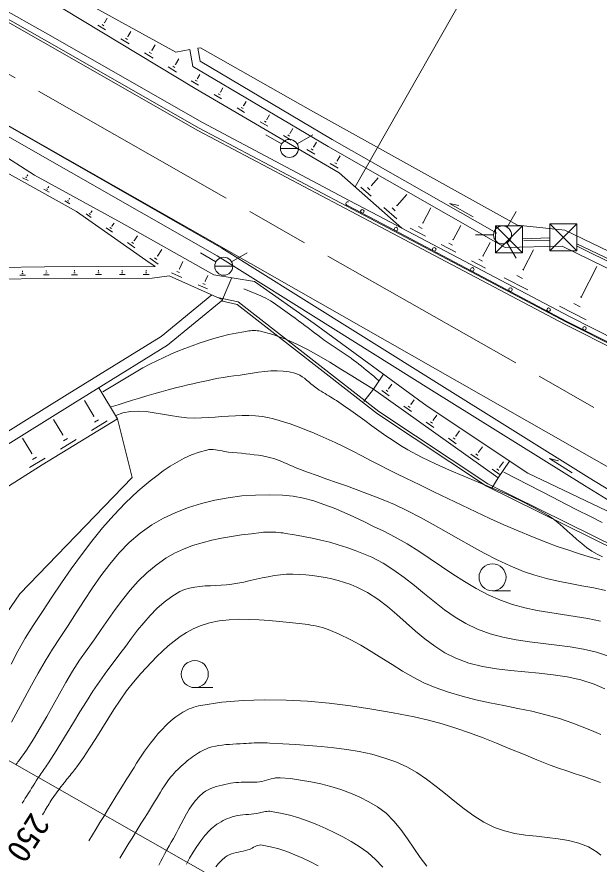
# Model space of a CAD drawing. Units: millimetres, scale not verified. Extents: x 40000 to 680000, y 20000 to 380000.
# Drawn here: x 135334 to 167663, y 243697 to 290758 of the extents above; entities that cross this region are included whole.
import ezdxf
from ezdxf.enums import TextEntityAlignment as Align

# ---------------------------------------------------------------- set-up
doc = ezdxf.new("R2010")
doc.units = ezdxf.units.MM
doc.header["$LTSCALE"] = 1000
doc.linetypes.add('CHAIN', pattern=[18.5, 12, -1.5, 3.5, -1.5])
for name, color, linetype, lineweight in [('M-BGD', 7, 'Continuous', 13), ('M-BMK', 2, 'CHAIN', 13), ('M-BMK-ROW', 30, 'Continuous', 13), ('M-STR-HTXT', 7, 'Continuous', 13), ('M-STR-STRC', 7, 'Continuous', 13)]:
    doc.layers.add(name, color=color, linetype=linetype, lineweight=lineweight)
doc.styles.add('ＭＳ ゴシック', font='')
doc.styles.get('ＭＳ ゴシック').set_extended_font_data('MS Gothic')

msp = doc.modelspace()

# ---------------------------------------------------------------- linework, layer by layer
at = {"layer": 'M-BGD'}
for p, q in [((86415, 312292), (170977, 264139)), ((125045, 296604), (137041, 289793)), ((124798, 296170), (136794, 289358)), ((124872, 296300), (136868, 289488)), ((145223, 286776), (136008, 292360)), ((144165, 288802), (138769, 291786)), ((140205, 290425), (140178, 290441)), ((140191, 290433), (140343, 290687)), ((140253, 290045), (139821, 290302)), ((140168, 290271), (140060, 290335)), ((141497, 289673), (141665, 289956)), ((136868, 289488), (145461, 284585)), ((137041, 289793), (145630, 284892)), ((141562, 289267), (141109, 289536)), ((141473, 289503), (141360, 289571)), ((141511, 289664), (141483, 289681)), ((136794, 289358), (145389, 284454)), ((142823, 288901), (143009, 289213)), ((145530, 289050), (145380, 289022)), ((145380, 289022), (145516, 288295)), ((151646, 285580), (145530, 289050)), ((142891, 288476), (142418, 288758)), ((142798, 288724), (142680, 288794)), ((142838, 288892), (142809, 288910)), ((144937, 288942), (144165, 288802)), ((144937, 288942), (145111, 288012)), ((144107, 287945), (143988, 288016)), ((144147, 288114), (144117, 288132)), ((144132, 288123), (144317, 288435)), ((145516, 288295), (152840, 283949)), ((144200, 287698), (143726, 287979)), ((145111, 288012), (152611, 283562)), ((145359, 287336), (145489, 287556)), ((145416, 286974), (145013, 287214)), ((145337, 287185), (145236, 287245)), ((145371, 287329), (145346, 287344)), ((131089, 286838), (146708, 277918)), ((153234, 282092), (145223, 286776)), ((146634, 286584), (146770, 286813)), ((130842, 286404), (146451, 277489)), ((146693, 286215), (146282, 286459)), ((146612, 286430), (146509, 286491)), ((146647, 286576), (146621, 286591)), ((147976, 285452), (147558, 285700)), ((147894, 285670), (147790, 285732)), ((147929, 285819), (147903, 285835)), ((147916, 285827), (148059, 286066)), ((128559, 285550), (138645, 279953)), ((136316, 281965), (130669, 285554)), ((149206, 285066), (149354, 285315)), ((151646, 285580), (163133, 279189)), ((145630, 284892), (153793, 280570)), ((149267, 284684), (148842, 284937)), ((149183, 284906), (149077, 284970)), ((149219, 285058), (149193, 285073)), ((145389, 284454), (155189, 279265)), ((145461, 284585), (155259, 279398)), ((150516, 284292), (150489, 284308)), ((150503, 284300), (150657, 284559)), ((150031, 283701), (149165, 284201)), ((150565, 283912), (150132, 284169)), ((150480, 284138), (150372, 284203)), ((150897, 283701), (151763, 284201)), ((151807, 283530), (151967, 283800)), ((152840, 283949), (161985, 278743)), ((149964, 283451), (150964, 283451)), ((151870, 283136), (151430, 283397)), ((151784, 283366), (151674, 283431)), ((151821, 283522), (151793, 283539)), ((152611, 283562), (162452, 277959)), ((153119, 282756), (153285, 283036)), ((153183, 282355), (152736, 282621)), ((153095, 282589), (152983, 282655)), ((153133, 282748), (153105, 282765)), ((135888, 281929), (135906, 281919)), ((135897, 281924), (135933, 281989)), ((141148, 279322), (136316, 281965)), ((156715, 279024), (153234, 282092)), ((135650, 281827), (135948, 281664)), ((135811, 281855), (135885, 281814)), ((155018, 281388), (155400, 281821)), ((136824, 281182), (137116, 281022)), ((136981, 281210), (137054, 281170)), ((137057, 281282), (137075, 281272)), ((137066, 281277), (137098, 281335)), ((155002, 280801), (154438, 281298)), ((154939, 281156), (154798, 281281)), ((155036, 281372), (155000, 281403)), ((137992, 280540), (138279, 280383)), ((138147, 280567), (138218, 280528)), ((138221, 280639), (138239, 280629)), ((138230, 280634), (138257, 280684)), ((153793, 280570), (155423, 279707)), ((156443, 280283), (156987, 280901)), ((153653, 280305), (155283, 279442)), ((156423, 279549), (155717, 280171)), ((156344, 279994), (156168, 280149)), ((156465, 280264), (156421, 280303)), ((157868, 279309), (158315, 280146)), ((159361, 280398), (160665, 279656)), ((159361, 280398), (159870, 280281)), ((138645, 279953), (142490, 277242)), ((139177, 279825), (139465, 279623)), ((139346, 279836), (139418, 279786)), ((139433, 279904), (139451, 279891)), ((139442, 279897), (139506, 279988)), ((155423, 279707), (156715, 279024)), ((162552, 279083), (163052, 279949)), ((140600, 279139), (140622, 279124)), ((140611, 279132), (140734, 279307)), ((146276, 276439), (141148, 279322)), ((155189, 279265), (165786, 273667)), ((155259, 279398), (165855, 273800)), ((155283, 279442), (165878, 273845)), ((157839, 279002), (157629, 279114)), ((157895, 279295), (157842, 279323)), ((159557, 278385), (159981, 279179)), ((165761, 278919), (163133, 279189)), ((140292, 279045), (140639, 278802)), ((140495, 279058), (140582, 278997)), ((156715, 279024), (166016, 274111)), ((158019, 278582), (157180, 279030)), ((161802, 278650), (160802, 278650)), ((174009, 274909), (165761, 278919)), ((141467, 278223), (141875, 277938)), ((141706, 278238), (141808, 278167)), ((141829, 278334), (141855, 278316)), ((141842, 278325), (142027, 278589)), ((159529, 278088), (159327, 278196)), ((159583, 278372), (159532, 278399)), ((161217, 277477), (161619, 278230)), ((162552, 278217), (163052, 277351)), ((163485, 278332), (164940, 278365)), ((143139, 277475), (143389, 277833)), ((146708, 277918), (150972, 275238)), ((159703, 277684), (158894, 278116)), ((162452, 277959), (165613, 278030)), ((163451, 276704), (164021, 277818)), ((165613, 278030), (172843, 274493)), ((166440, 278015), (172996, 274808)), ((142490, 277242), (143011, 276899)), ((142705, 277357), (143177, 277027)), ((142981, 277375), (143099, 277292)), ((143124, 277486), (143154, 277465)), ((146388, 277158), (145522, 277658)), ((146451, 277489), (150706, 274814)), ((147254, 277158), (148120, 277658)), ((161357, 276801), (160577, 277217)), ((161190, 277191), (160995, 277295)), ((161241, 277464), (161193, 277490)), ((127316, 276704), (136860, 276885)), ((136860, 276885), (143011, 276899)), ((144349, 276769), (144385, 276753)), ((144367, 276761), (144555, 277178)), ((146321, 276908), (147321, 276908)), ((163491, 276683), (163410, 276724)), ((166665, 275193), (167532, 276886)), ((135487, 276409), (135807, 276415)), ((135605, 276507), (135685, 276509)), ((135633, 276604), (135653, 276604)), ((135643, 276604), (135642, 276653)), ((136808, 276434), (137129, 276440)), ((136926, 276532), (137006, 276534)), ((136954, 276629), (136975, 276629)), ((136965, 276629), (136964, 276678)), ((138371, 276438), (138696, 276439)), ((138492, 276536), (138573, 276536)), ((138522, 276634), (138543, 276634)), ((138533, 276634), (138532, 276689)), ((139696, 276441), (140021, 276442)), ((139817, 276539), (139898, 276539)), ((139847, 276637), (139868, 276637)), ((139858, 276637), (139857, 276692)), ((141021, 276444), (141346, 276445)), ((141142, 276542), (141223, 276542)), ((141172, 276640), (141193, 276640)), ((141183, 276640), (141182, 276695)), ((142346, 276447), (142671, 276448)), ((142467, 276545), (142548, 276545)), ((142497, 276643), (142518, 276643)), ((142508, 276643), (142507, 276698)), ((143795, 276383), (142850, 276249)), ((143795, 276383), (146760, 275049)), ((143923, 276545), (144500, 276285)), ((144217, 276621), (144361, 276556)), ((145792, 276072), (145939, 276400)), ((148529, 276065), (146276, 276439)), ((146752, 275052), (147266, 276275)), ((163702, 275590), (162401, 276256)), ((163414, 276230), (163088, 276396)), ((127470, 276057), (136867, 276235)), ((136867, 276235), (142850, 276249)), ((145399, 275881), (145910, 275651)), ((145659, 275948), (145787, 275890)), ((145776, 276080), (145808, 276065)), ((151848, 273722), (148529, 276065)), ((146150, 275323), (143340, 273008)), ((146760, 275049), (143690, 272519)), ((147626, 274928), (146478, 275176)), ((147561, 274789), (146676, 274980)), ((147626, 274928), (155437, 268834)), ((150972, 275238), (158630, 270456)), ((166623, 274655), (166254, 274844)), ((166712, 275169), (166619, 275216)), ((147561, 274789), (155350, 268712)), ((150708, 274814), (158365, 270032)), ((166951, 273929), (165473, 274684)), ((166016, 274111), (180935, 266553)), ((151848, 273722), (158125, 269138)), ((165786, 273667), (180709, 266107)), ((165855, 273800), (180777, 266241)), ((165878, 273845), (180799, 266286)), ((143340, 273008), (138119, 269775)), ((143690, 272519), (138435, 269266)), ((155139, 270086), (155700, 270909)), ((140919, 268425), (139873, 270156)), ((155978, 270103), (156155, 270352)), ((167111, 265151), (158630, 270456)), ((138119, 269775), (130077, 264781)), ((155139, 270086), (154607, 269386)), ((162054, 265148), (155139, 270086)), ((155599, 270004), (156007, 269712)), ((155839, 270017), (155941, 269944)), ((155965, 270112), (155990, 270094)), ((166847, 264726), (158365, 270032)), ((138435, 269266), (130386, 264267)), ((139600, 268572), (139077, 269442)), ((157197, 269241), (157223, 269222)), ((157210, 269232), (157397, 269494)), ((155437, 268834), (161479, 264814)), ((156822, 269130), (157240, 268832)), ((157068, 269144), (157172, 269069)), ((158125, 269138), (163699, 265405)), ((136736, 265867), (140919, 268425)), ((137879, 267535), (137356, 268403)), ((140346, 268313), (139480, 267792)), ((139627, 268589), (139573, 268556)), ((139865, 268378), (139648, 268247)), ((140919, 268425), (141735, 265172)), ((155350, 268712), (161403, 264684)), ((158307, 268263), (158414, 268187)), ((158438, 268363), (158465, 268344)), ((158452, 268353), (158649, 268629)), ((158055, 268250), (158482, 267944)), ((136158, 266498), (135636, 267365)), ((137906, 267551), (137851, 267519)), ((138143, 267340), (137927, 267210)), ((159298, 267362), (159735, 267050)), ((159555, 267376), (159665, 267298)), ((159690, 267478), (159717, 267458)), ((159704, 267468), (159910, 267758)), ((138624, 267276), (137758, 266755)), ((160965, 266576), (161182, 266880)), ((136185, 266514), (136131, 266482)), ((160550, 266467), (160997, 266148)), ((160814, 266482), (160925, 266402)), ((160951, 266586), (160979, 266566)), ((136902, 266240), (136038, 265719)), ((136422, 266304), (136206, 266174)), ((162054, 265148), (162690, 266081)), ((162134, 265741), (162351, 266045)), ((164904, 266231), (166176, 265436)), ((164904, 266231), (165408, 266093)), ((136736, 265867), (131415, 262552)), ((161719, 265632), (162166, 265313)), ((161983, 265647), (162095, 265567)), ((162120, 265751), (162148, 265731)), ((141735, 265172), (135489, 258716)), ((162054, 265148), (161705, 264573)), ((163699, 265405), (168104, 263318)), ((168776, 264127), (167111, 265151)), ((161403, 264684), (181760, 254634)), ((161479, 264814), (181826, 254768)), ((168531, 263691), (166847, 264726)), ((161747, 258880), (162747, 258880)), ((135489, 258716), (129546, 250051)), ((145211, 253499), (146211, 253499))]:
    msp.add_line(p, q, dxfattribs=at)
for points in [[(155422, 270570), (155285, 270681), (155148, 270793), (155011, 270905), (154874, 271017), (154737, 271129), (154600, 271241), (154462, 271352), (154324, 271462), (154186, 271572), (154046, 271681), (153887, 271801), (153725, 271917), (153560, 272029), (153393, 272139), (153226, 272248), (153058, 272356), (152891, 272465), (152725, 272576), (152561, 272689), (152400, 272806), (152220, 272941), (152042, 273075), (151863, 273211), (151684, 273346), (151506, 273481), (151327, 273615), (151148, 273749), (150968, 273883), (150787, 274015), (150606, 274146), (150475, 274241), (150345, 274336), (150216, 274432), (150086, 274528), (149955, 274622), (149824, 274716), (149691, 274806), (149557, 274895), (149420, 274979), (149281, 275060), (149151, 275129), (149019, 275194), (148885, 275256), (148751, 275315), (148615, 275372), (148478, 275427), (148341, 275482), (148204, 275538), (148068, 275594), (147933, 275652)], [(140106, 269933), (140474, 270158), (140842, 270383), (141212, 270606), (141583, 270827), (141957, 271044), (142333, 271256), (142713, 271461), (143096, 271657), (143484, 271845), (143878, 272021), (144269, 272186), (144663, 272344), (145061, 272495), (145463, 272637), (145867, 272771), (146274, 272895), (146684, 273008), (147096, 273109), (147511, 273198), (147928, 273273), (148022, 273288), (148116, 273302), (148210, 273314), (148305, 273323), (148400, 273330), (148495, 273333), (148589, 273332), (148683, 273326), (148776, 273314), (148869, 273296), (149546, 273111), (150204, 272874), (150848, 272594), (151479, 272278), (152099, 271934), (152712, 271571), (153320, 271197), (153925, 270819), (154531, 270446), (155139, 270086)], [(140559, 269091), (140956, 269214), (141352, 269338), (141748, 269462), (142144, 269584), (142541, 269705), (142939, 269823), (143338, 269937), (143738, 270046), (144140, 270149), (144543, 270246), (144826, 270312), (145108, 270378), (145392, 270443), (145675, 270507), (145959, 270569), (146243, 270627), (146528, 270682), (146814, 270732), (147101, 270777), (147388, 270816), (147726, 270862), (148067, 270915), (148409, 270969), (148752, 271020), (149095, 271062), (149437, 271091), (149777, 271101), (150114, 271088), (150447, 271046), (150775, 270970), (150917, 270919), (151051, 270852), (151179, 270772), (151303, 270683), (151423, 270586), (151541, 270485), (151659, 270383), (151777, 270283), (151898, 270187), (152023, 270099), (152127, 270031), (152232, 269965), (152337, 269900), (152443, 269836), (152549, 269772), (152655, 269708), (152761, 269644), (152866, 269579), (152971, 269514), (153075, 269447), (153476, 269178), (153871, 268901), (154263, 268619), (154653, 268334), (155043, 268049), (155434, 267766), (155829, 267489), (156228, 267219), (156634, 266959), (157047, 266711), (157803, 266303), (158577, 265929), (159364, 265579), (160158, 265244), (160956, 264916), (161753, 264586), (162543, 264244), (163323, 263882), (164086, 263491), (164830, 263061), (165117, 262868), (165392, 262656), (165658, 262430), (165918, 262197), (166175, 261960), (166434, 261725), (166698, 261498), (166969, 261283), (167253, 261086), (167551, 260912), (167856, 260766)], [(140817, 268614), (141223, 268761), (141642, 268838), (142073, 268857), (142514, 268831), (142961, 268774), (143412, 268698), (143865, 268617), (144317, 268544), (144766, 268491), (145209, 268472), (145584, 268481), (145960, 268501), (146336, 268528), (146712, 268557), (147088, 268584), (147463, 268606), (147838, 268618), (148212, 268617), (148585, 268597), (148956, 268554), (149272, 268499), (149584, 268430), (149893, 268347), (150200, 268253), (150505, 268151), (150807, 268040), (151108, 267924), (151407, 267805), (151705, 267683), (152002, 267562), (152508, 267347), (153007, 267118), (153502, 266880), (153993, 266633), (154481, 266380), (154968, 266125), (155455, 265869), (155944, 265616), (156434, 265368), (156928, 265128), (157705, 264757), (158481, 264383), (159256, 264008), (160033, 263635), (160811, 263266), (161592, 262903), (162376, 262549), (163165, 262206), (163959, 261875), (164760, 261561), (165343, 261347), (165930, 261146), (166521, 260955), (167114, 260773), (167709, 260596)], [(135011, 254802), (135392, 255533), (135795, 256249), (136231, 256946), (136754, 257737), (137280, 258530), (137812, 259321), (138354, 260105), (138911, 260878), (139486, 261634), (140084, 262370), (140709, 263080), (141364, 263761), (142055, 264406), (142393, 264701), (142740, 264991), (143097, 265273), (143463, 265544), (143839, 265798), (144225, 266033), (144621, 266244), (145028, 266428), (145446, 266581), (145875, 266699), (145994, 266719), (146115, 266726), (146236, 266723), (146358, 266711), (146480, 266693), (146602, 266671), (146724, 266647), (146847, 266623), (146969, 266602), (147090, 266585), (147326, 266560), (147563, 266537), (147800, 266515), (148037, 266492), (148274, 266468), (148510, 266440), (148745, 266408), (148979, 266369), (149211, 266323), (149441, 266268), (149595, 266223), (149747, 266172), (149896, 266116), (150045, 266056), (150192, 265993), (150339, 265928), (150486, 265863), (150633, 265798), (150780, 265735), (150929, 265675), (151466, 265473), (152005, 265276), (152546, 265084), (153087, 264894), (153628, 264703), (154169, 264510), (154707, 264311), (155242, 264106), (155774, 263891), (156301, 263665), (157031, 263322), (157750, 262951), (158459, 262562), (159164, 262162), (159866, 261758), (160570, 261358), (161280, 260970), (161998, 260602), (162729, 260261), (163475, 259955), (164105, 259741), (164746, 259564), (165396, 259415), (166051, 259283), (166709, 259159), (167367, 259035), (168021, 258900)], [(167837, 262669), (167153, 263016), (166470, 263365), (165789, 263716), (165108, 264068), (164427, 264420), (163746, 264772), (163064, 265123), (162382, 265473)], [(135032, 251589), (135403, 252267), (135770, 252949), (136138, 253631), (136513, 254308), (136899, 254977), (137302, 255636), (137729, 256280), (138183, 256955), (138629, 257646), (139075, 258342), (139528, 259034), (139997, 259712), (140488, 260366), (141009, 260986), (141569, 261563), (142173, 262087), (142831, 262548), (143479, 262915), (144157, 263234), (144859, 263506), (145581, 263732), (146319, 263914), (147068, 264051), (147823, 264146), (148580, 264200), (149335, 264214), (150082, 264189), (150670, 264128), (151250, 264018), (151822, 263867), (152387, 263681), (152946, 263466), (153499, 263230), (154048, 262979), (154593, 262720), (155134, 262459), (155673, 262202), (156347, 261860), (157003, 261481), (157645, 261075), (158279, 260653), (158909, 260225), (159542, 259801), (160181, 259391), (160832, 259006), (161500, 258655), (162191, 258350), (162857, 258117), (163538, 257934), (164231, 257788), (164931, 257667), (165635, 257558), (166340, 257451), (167041, 257332), (167735, 257190)], [(135283, 249250), (135339, 249310), (135392, 249372), (135442, 249436), (135859, 250028), (136251, 250637), (136624, 251258), (136985, 251888), (137339, 252522), (137693, 253156), (138053, 253787), (138424, 254410), (138813, 255020), (139227, 255615), (139619, 256163), (140007, 256721), (140396, 257282), (140793, 257838), (141201, 258383), (141627, 258909), (142075, 259410), (142551, 259879), (143060, 260307), (143607, 260690), (144082, 260960), (144577, 261191), (145090, 261386), (145616, 261551), (146153, 261688), (146699, 261802), (147249, 261898), (147802, 261979), (148353, 262050), (148901, 262114), (149036, 262128), (149171, 262136), (149307, 262141), (149444, 262141), (149580, 262138), (149716, 262130), (149852, 262120), (149988, 262106), (150123, 262089), (150258, 262070), (150749, 261991), (151240, 261903), (151730, 261804), (152217, 261694), (152702, 261573), (153182, 261437), (153658, 261287), (154127, 261122), (154590, 260940), (155045, 260740), (155671, 260411), (156269, 260030), (156845, 259612), (157407, 259169), (157963, 258714), (158520, 258262), (159085, 257826), (159667, 257418), (160271, 257053), (160906, 256744), (161607, 256489), (162327, 256297), (163063, 256155), (163808, 256045), (164559, 255953), (165312, 255865), (166061, 255763), (166801, 255635), (167530, 255463), (168241, 255234)], [(135622, 247073), (135710, 247211), (135798, 247349), (135886, 247488), (135973, 247627), (136060, 247765), (136148, 247904), (136235, 248043), (136322, 248182), (136409, 248321), (136496, 248460), (136549, 248542), (136603, 248624), (136658, 248705), (136714, 248786), (136771, 248866), (136827, 248946), (136883, 249026), (136939, 249107), (136995, 249187), (137050, 249269), (137419, 249836), (137778, 250410), (138132, 250988), (138483, 251568), (138835, 252147), (139191, 252723), (139554, 253294), (139929, 253856), (140319, 254409), (140726, 254948), (141052, 255375), (141376, 255811), (141702, 256249), (142033, 256683), (142375, 257107), (142731, 257513), (143105, 257895), (143503, 258246), (143928, 258560), (144384, 258830), (144648, 258946), (144922, 259030), (145205, 259087), (145494, 259124), (145787, 259146), (146084, 259160), (146381, 259170), (146678, 259182), (146973, 259204), (147263, 259239), (147602, 259298), (147941, 259366), (148278, 259441), (148616, 259518), (148954, 259594), (149292, 259663), (149631, 259723), (149970, 259768), (150312, 259796), (150654, 259802), (151017, 259790), (151381, 259766), (151745, 259729), (152107, 259679), (152467, 259615), (152825, 259538), (153178, 259447), (153526, 259340), (153869, 259219), (154205, 259082), (154806, 258776), (155373, 258409), (155914, 257997), (156438, 257556), (156954, 257099), (157470, 256643), (157995, 256203), (158537, 255793), (159105, 255430), (159708, 255127), (160440, 254863), (161194, 254674), (161966, 254541), (162749, 254447), (163538, 254374), (164329, 254303), (165115, 254216), (165892, 254096), (166653, 253924), (167394, 253682), (167983, 253439)], [(136762, 246430), (136811, 246518), (136860, 246606), (136910, 246693), (136960, 246781), (137011, 246867), (137063, 246954), (137115, 247040), (137168, 247125), (137221, 247210), (137276, 247295), (137346, 247400), (137419, 247504), (137493, 247606), (137568, 247707), (137644, 247808), (137722, 247908), (137799, 248008), (137877, 248108), (137955, 248207), (138032, 248307), (138094, 248387), (138157, 248467), (138221, 248546), (138284, 248624), (138348, 248703), (138412, 248782), (138475, 248861), (138537, 248940), (138599, 249021), (138660, 249102), (139024, 249615), (139371, 250140), (139709, 250674), (140041, 251211), (140374, 251748), (140712, 252280), (141061, 252804), (141425, 253315), (141811, 253809), (142223, 254282), (142512, 254594), (142805, 254908), (143105, 255219), (143412, 255522), (143729, 255813), (144057, 256088), (144397, 256342), (144751, 256570), (145121, 256769), (145508, 256932), (146032, 257094), (146568, 257203), (147113, 257268), (147665, 257295), (148223, 257292), (148784, 257264), (149346, 257220), (149907, 257166), (150464, 257109), (151016, 257056), (151178, 257040), (151341, 257022), (151503, 257000), (151664, 256975), (151825, 256946), (151985, 256913), (152144, 256875), (152302, 256833), (152457, 256785), (152611, 256732), (153236, 256477), (153842, 256180), (154433, 255851), (155014, 255501), (155591, 255139), (156166, 254775), (156746, 254420), (157334, 254083), (157935, 253774), (158554, 253503), (159298, 253238), (160057, 253016), (160825, 252827), (161601, 252659), (162381, 252503), (163160, 252348), (163937, 252182), (164707, 251996), (165467, 251779), (166214, 251520), (166731, 251319), (167248, 251113), (167764, 250899)], [(139331, 244982), (139536, 245323), (139741, 245663), (139946, 246004), (140151, 246344), (140357, 246684), (140564, 247024), (140772, 247362), (140981, 247700), (141192, 248037), (141405, 248372), (141550, 248602), (141693, 248832), (141836, 249063), (141979, 249294), (142124, 249524), (142272, 249752), (142423, 249977), (142580, 250198), (142743, 250414), (142912, 250625), (143039, 250776), (143167, 250925), (143298, 251073), (143432, 251218), (143569, 251359), (143710, 251497), (143855, 251630), (144004, 251756), (144159, 251876), (144319, 251989), (144431, 252061), (144546, 252130), (144663, 252195), (144782, 252257), (144904, 252313), (145028, 252365), (145153, 252411), (145281, 252452), (145410, 252485), (145540, 252512), (146714, 252683), (147898, 252786), (149087, 252827), (150281, 252811), (151477, 252745), (152672, 252635), (153864, 252486), (155051, 252307), (156231, 252101), (157402, 251876), (158182, 251700), (158953, 251490), (159716, 251251), (160473, 250988), (161224, 250706), (161972, 250411), (162716, 250107), (163459, 249800), (164202, 249494), (164946, 249196), (165404, 249025), (165870, 248867), (166341, 248713), (166812, 248559), (167278, 248398), (167737, 248223)], [(141045, 244016), (141215, 244294), (141385, 244573), (141556, 244851), (141726, 245129), (141897, 245406), (142069, 245684), (142240, 245961), (142413, 246238), (142586, 246514), (142759, 246790), (142869, 246967), (142977, 247146), (143083, 247325), (143190, 247504), (143298, 247683), (143407, 247860), (143520, 248035), (143637, 248206), (143760, 248374), (143888, 248537), (143978, 248644), (144070, 248748), (144164, 248850), (144261, 248950), (144360, 249048), (144462, 249144), (144565, 249237), (144671, 249328), (144778, 249416), (144888, 249502), (144989, 249578), (145091, 249653), (145195, 249727), (145300, 249799), (145408, 249868), (145517, 249933), (145628, 249994), (145741, 250050), (145857, 250101), (145975, 250145), (146162, 250202), (146352, 250248), (146544, 250283), (146739, 250310), (146934, 250330), (147131, 250346), (147328, 250358), (147526, 250369), (147723, 250379), (147919, 250392), (148065, 250402), (148212, 250412), (148358, 250420), (148505, 250426), (148652, 250431), (148799, 250434), (148946, 250434), (149093, 250432), (149239, 250427), (149386, 250420), (150094, 250376), (150806, 250334), (151519, 250287), (152232, 250231), (152942, 250159), (153648, 250066), (154347, 249947), (155037, 249796), (155717, 249607), (156384, 249377), (156980, 249107), (157546, 248780), (158089, 248409), (158617, 248008), (159136, 247591), (159654, 247171), (160178, 246762), (160715, 246377), (161273, 246031), (161859, 245737), (162412, 245538), (162989, 245401), (163582, 245307), (164184, 245238), (164788, 245177), (165386, 245105), (165970, 245004), (166533, 244857), (167068, 244646), (167567, 244352), (167760, 244189)], [(143208, 243633), (143320, 243849), (143432, 244064), (143546, 244279), (143662, 244492), (143779, 244705), (143899, 244916), (144021, 245126), (144171, 245391), (144315, 245662), (144456, 245937), (144599, 246211), (144747, 246481), (144903, 246744), (145071, 246996), (145255, 247234), (145458, 247453), (145683, 247651), (145815, 247744), (145953, 247824), (146099, 247893), (146250, 247953), (146405, 248004), (146563, 248048), (146723, 248087), (146884, 248122), (147044, 248154), (147204, 248184), (147349, 248208), (147496, 248224), (147643, 248234), (147791, 248240), (147939, 248242), (148088, 248242), (148236, 248241), (148385, 248240), (148533, 248241), (148681, 248245), (148811, 248258), (148939, 248281), (149067, 248313), (149194, 248350), (149320, 248389), (149447, 248426), (149574, 248459), (149702, 248483), (149830, 248496), (149959, 248494), (150523, 248441), (151089, 248366), (151653, 248270), (152213, 248150), (152768, 248006), (153314, 247836), (153850, 247640), (154372, 247415), (154879, 247162), (155367, 246878), (155848, 246518), (156274, 246089), (156661, 245610), (157022, 245100), (157372, 244578), (157725, 244062), (158097, 243571)], [(144743, 243688), (144925, 244025), (145117, 244355), (145320, 244676), (145538, 244986), (145773, 245282), (146028, 245562), (146124, 245655), (146224, 245743), (146329, 245826), (146439, 245905), (146552, 245978), (146667, 246047), (146786, 246111), (146907, 246170), (147030, 246225), (147154, 246274), (147296, 246321), (147441, 246359), (147588, 246388), (147737, 246411), (147888, 246429), (148038, 246444), (148190, 246458), (148341, 246472), (148491, 246489), (148641, 246510), (148722, 246525), (148804, 246543), (148886, 246562), (148968, 246581), (149050, 246599), (149132, 246614), (149214, 246626), (149296, 246632), (149378, 246632), (149460, 246624), (149978, 246528), (150491, 246405), (150998, 246257), (151499, 246085), (151994, 245892), (152481, 245679), (152961, 245449), (153432, 245202), (153894, 244942), (154346, 244671), (154815, 244337), (155249, 243952), (155657, 243530)], [(146381, 243538), (146535, 243734), (146706, 243914), (146896, 244077), (147006, 244150), (147123, 244209), (147245, 244257), (147373, 244297), (147504, 244330), (147636, 244359), (147770, 244386), (147903, 244414), (148035, 244446), (148163, 244483), (148243, 244512), (148323, 244548), (148401, 244587), (148480, 244628), (148559, 244667), (148638, 244702), (148717, 244731), (148798, 244751), (148879, 244759), (148961, 244753), (149424, 244659), (149880, 244536), (150329, 244387), (150772, 244215), (151209, 244024), (151640, 243817), (152066, 243599)]]:
    msp.add_lwpolyline(points, dxfattribs=at)
for centre, radius in [((150464, 283451), 500), ((154515, 279962), 100), ((162302, 278650), 500), ((156389, 278971), 100), ((158508, 277851), 100), ((146821, 276908), 500), ((160627, 276732), 100), ((162746, 275612), 100), ((164864, 274493), 100), ((166856, 273461), 100), ((161747, 259630), 750), ((145211, 254249), 750)]:
    msp.add_circle(centre, radius, dxfattribs=at)
msp.add_arc((153700, 280393), 100, 62.1006, 242.1006, dxfattribs=at)
at = {"layer": 'M-BMK'}
msp.add_line((88304, 314094), (172214, 266311), dxfattribs=at)
at = {"layer": 'M-BMK-ROW'}
for p, q in [((161915, 277647), (161915, 279147)), ((161915, 279147), (163415, 279147)), ((163415, 279147), (161915, 277647)), ((163415, 277647), (161915, 279147)), ((163415, 279147), (163415, 277647)), ((164937, 277770), (164937, 279270)), ((164937, 279270), (166437, 279270)), ((166437, 279270), (164937, 277770)), ((166437, 277770), (164937, 279270)), ((166437, 279270), (166437, 277770)), ((163415, 278428), (164937, 278490)), ((166437, 278157), (180602, 271303)), ((166437, 277770), (164937, 277770)), ((163415, 277647), (161915, 277647))]:
    msp.add_line(p, q, dxfattribs=at)
at = {"layer": 'M-STR-HTXT'}
msp.add_line((91402, 274208), (171437, 228632), dxfattribs=at)
at = {"layer": 'M-STR-STRC'}
msp.add_line((154109, 281314), (169922, 309082), dxfattribs=at)

# ---------------------------------------------------------------- texts
at = {"layer": 'M-BGD', "style": 'ＭＳ ゴシック'}
msp.add_text('250', height=1320, rotation=237.504, dxfattribs=at).set_placement((136691, 246269), align=Align.MIDDLE_LEFT)

doc.saveas('drawing.dxf')
